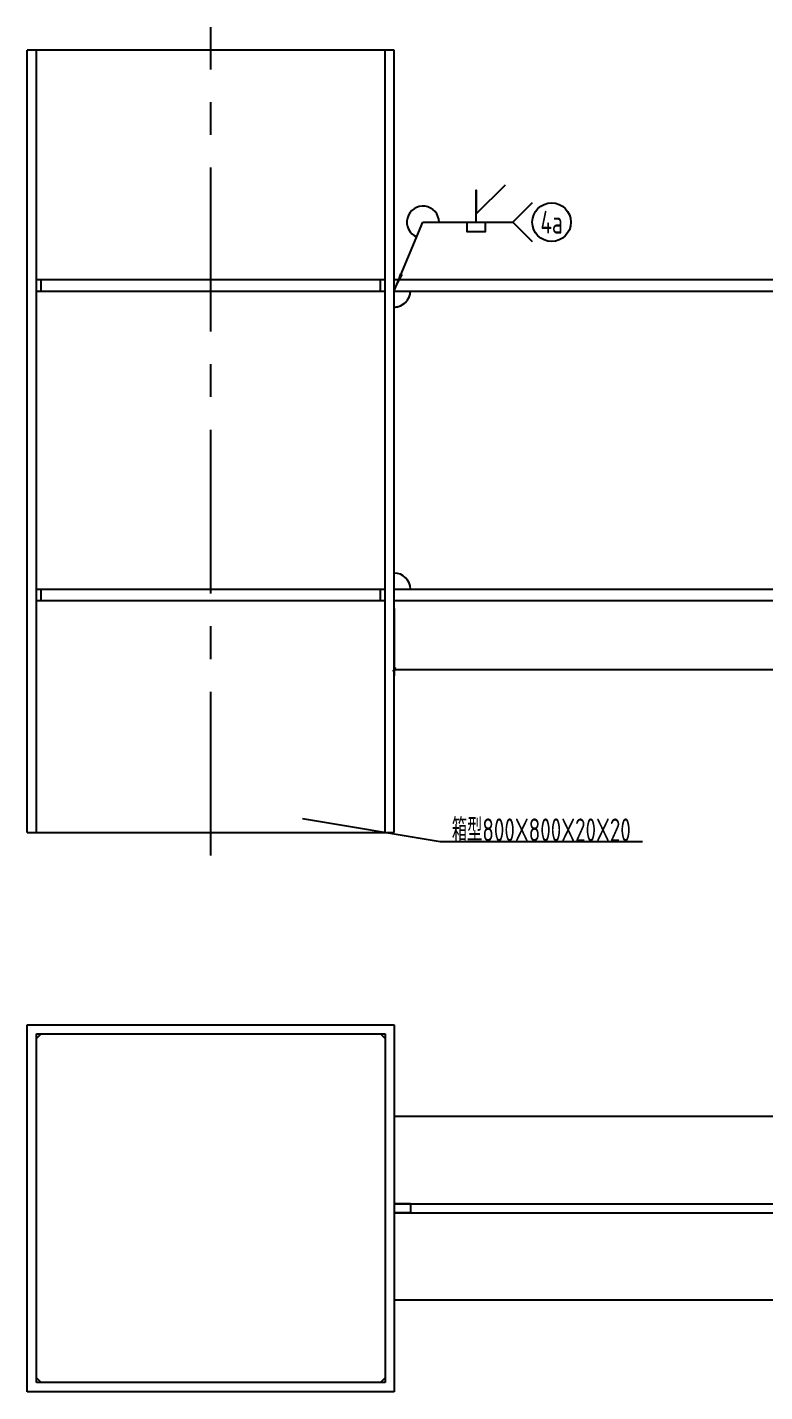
# Model space of a CAD drawing. Extents: x 31132 to 885236, y 345273 to 1212165.
# Drawn here: x 258222 to 263848, y 467137 to 477550 of the extents above; entities that cross this region are included whole.
import ezdxf
from ezdxf.enums import TextEntityAlignment as Align

# ---------------------------------------------------------------- set-up
doc = ezdxf.new("R2010")
doc.units = 0
doc.header["$LTSCALE"] = 1000
for name, pattern in [('CENTER', [2, 1.25, -0.25, 0.25, -0.25]), ('StContinue2d', [0]), ('StDish2d', [60, 30, -30])]:
    doc.linetypes.add(name, pattern=pattern)
doc.layers.get('0').update_dxf_attribs({"linetype": 'CONTINUOUS'})
doc.layers.get('Defpoints').update_dxf_attribs({"linetype": 'CONTINUOUS'})
for name, color, linetype in [('AXIS', 253, 'CENTER'), ('COLUMN', 6, 'CONTINUOUS'), ('DIM', 3, 'CONTINUOUS'), ('TEXT', 7, 'CONTINUOUS')]:
    doc.layers.add(name, color=color, linetype=linetype)
for name, color, linetype, true_color in [('Hide', 3, 'StDish2d', 0x00ff00), ('PlateBeam', 131, 'StContinue2d', 0xaaffff), ('PlateStiff', 103, 'StContinue2d', 0x7ebd8d)]:
    doc.layers.add(name, color=color, linetype=linetype, true_color=true_color)
doc.styles.add('StTextStyle', font='yjkeng.shx', dxfattribs={"width": 0.7, "height": 250, "bigfont": 'yjkchn.shx'})
doc.styles.add('StTextStyleDim', font='yjkeng.shx', dxfattribs={"width": 0.7, "height": 50, "bigfont": 'yjkchn.shx'})
doc.dimstyles.new('StDimStyle', dxfattribs={"dimscale": 100, "dimtxt": 2.5, "dimasz": 1, "dimexe": 2.5, "dimexo": 3, "dimgap": 1, "dimtad": 1, "dimdec": 0, "dimzin": 0, "dimdsep": 46, "dimtxsty": 'StTextStyleDim', "dimblk": 'ARCHTICK', "dimblk1": 'ARCHTICK', "dimblk2": 'ARCHTICK', "dimcen": 0.09, "dimadec": 0, "dimazin": 0, "dimtfac": 1, "dimtdec": 4, "dimtix": 1, "dimtmove": 2, "dimatfit": 3, "dimfxl": 1, "dimtolj": 1, "dimtzin": 0, "dimarcsym": 2})

# ---------------------------------------------------------------- blocks, each defined once
blk = doc.blocks.new('_ArchTick')
at = {"color": 0, "linetype": 'ByBlock', "const_width": 0.5}
blk.add_lwpolyline([(-0.71, -0.71), (0.71, 0.71)], dxfattribs=at)
blk = doc.blocks.new('*D2349')
at = {"layer": 'Defpoints', "color": 0, "transparency": 16777216}
for p in [(261022, 473175), (266937, 473175), (266937, 472650)]:
    blk.add_point(p, dxfattribs=at)
at = {"layer": 'DIM', "color": 0, "lineweight": -2, "transparency": 16777216}
for p, q in [((261022, 473115), (261022, 472600)), ((266937, 473115), (266937, 472600)), ((261022, 472650), (266937, 472650))]:
    blk.add_line(p, q, dxfattribs=at)
at = {"layer": 'DIM', "color": 0, "lineweight": -2, "transparency": 16777216, "xscale": 20, "yscale": 20, "zscale": 20, "rotation": 180}
blk.add_blockref('_ArchTick', (261022, 472650), dxfattribs=at)
at = {"layer": 'DIM', "color": 0, "lineweight": -2, "transparency": 16777216, "xscale": 20, "yscale": 20, "zscale": 20}
blk.add_blockref('_ArchTick', (266937, 472650), dxfattribs=at)
at = {"layer": 'DIM', "color": 0, "transparency": 16777216, "insert": (263980, 472697), "char_height": 50, "attachment_point": 5, "style": 'StTextStyleDim'}
blk.add_mtext('\\A1;5915', dxfattribs=at)
blk = doc.blocks.new('*D2298')
for points in [[(62502.8, 28347.5), (62502.8, 28417.5), (62502.8, 28365.5), (62566.4, 28429.1)], [(62625.2, 28389.9), (62582.8, 28347.5), (62625.2, 28305.1)], [(62324.3, 28197.5), (62386.8, 28347.5)], [(62386.8, 28347.5), (62582.8, 28347.5)], [(62482.8, 28347.5), (62482.8, 28327.5), (62522.8, 28327.5), (62522.8, 28347.5)]]:
    blk.add_lwpolyline(points)
blk.add_lwpolyline([(62324.3, 28197.5, 0, 8, 0), (62339.7, 28234.4, 8, 8, 0)], format="xyseb")
blk.add_circle((62667.2, 28347.5), 42)
blk.add_arc((62386.8, 28347.5), 35, 0, 247.3801)
at = {"style": 'StTextStyle', "width": 0.7}
blk.add_text('4a', height=50, dxfattribs=at).set_placement((62667.2, 28347.5), align=Align.MIDDLE_CENTER)
blk = doc.blocks.new('*D2302')
for points in [[(62124.3, 27047.5), (62424.3, 26997.5)], [(62424.3, 26997.5), (62865.3, 26997.5)]]:
    blk.add_lwpolyline(points)
at = {"style": 'StTextStyle', "width": 0.7}
blk.add_text('箱型800X800X20X20', height=50, dxfattribs=at).set_placement((62644.8, 26997.5), align=Align.CENTER)

msp = doc.modelspace()

# ---------------------------------------------------------------- linework, layer by layer
at = {"layer": 'AXIS'}
msp.add_line((259622.04, 471228.76), (259622.04, 477549.76), dxfattribs=at)
at = {"layer": 'COLUMN'}
for p, q in [((261022.04, 477374.76), (258222.04, 477374.76)), ((258222.04, 471403.76), (258222.04, 477374.76)), ((261022.04, 471403.76), (261022.04, 477374.76)), ((258222.04, 471403.76), (261022.04, 471403.76)), ((258222.04, 469937.26), (261022.04, 469937.26)), ((258222.04, 467137.26), (258222.04, 469937.26)), ((261022.04, 469937.26), (261022.04, 467137.26)), ((258292.04, 467207.26), (258292.04, 469867.26)), ((258292.04, 469867.26), (260952.04, 469867.26)), ((260952.04, 469867.26), (260952.04, 467207.26)), ((261022.04, 467137.26), (258222.04, 467137.26)), ((260952.04, 467207.26), (258292.04, 467207.26))]:
    msp.add_line(p, q, dxfattribs=at)
at = {"layer": 'Hide'}
for p, q in [((258292.04, 471403.76), (258292.04, 477374.76)), ((260952.04, 471403.76), (260952.04, 477374.76)), ((258292.04, 475624.76), (258327.04, 475624.76)), ((258327.04, 475537.26), (258327.04, 475624.76)), ((258327.04, 475624.76), (260917.04, 475624.76)), ((260917.04, 475537.26), (260917.04, 475624.76)), ((260917.04, 475624.76), (260952.04, 475624.76)), ((258292.04, 475537.26), (258327.04, 475537.26)), ((258327.04, 475537.26), (260917.04, 475537.26)), ((260917.04, 475537.26), (260952.04, 475537.26)), ((258292.04, 473262.26), (258327.04, 473262.26)), ((258327.04, 473174.76), (258327.04, 473262.26)), ((258327.04, 473262.26), (260917.04, 473262.26)), ((260917.04, 473174.76), (260917.04, 473262.26)), ((260917.04, 473262.26), (260952.04, 473262.26)), ((258292.04, 473174.76), (258327.04, 473174.76)), ((258327.04, 473174.76), (260917.04, 473174.76)), ((260917.04, 473174.76), (260952.04, 473174.76)), ((261144.54, 468572.26), (267584.54, 468572.26)), ((261144.54, 468572.26), (261144.54, 468502.26)), ((261144.54, 468502.26), (267584.54, 468502.26))]:
    msp.add_line(p, q, dxfattribs=at)
for points in [[(261144.54, 468572.26), (261144.4, 468572.26), (261144.26, 468572.26), (261144.12, 468572.26), (261143.99, 468572.26), (261143.85, 468572.26), (261143.61, 468572.26), (261143.2, 468572.26), (261142.79, 468572.26), (261142.37, 468572.26), (261141.96, 468572.26), (261141.55, 468572.26), (261140.94, 468572.26), (261140.26, 468572.26), (261139.58, 468572.26), (261138.9, 468572.26), (261138.22, 468572.26), (261137.5, 468572.26), (261136.56, 468572.26), (261135.63, 468572.26), (261134.69, 468572.26), (261133.75, 468572.26), (261132.82, 468572.26), (261131.74, 468572.26), (261130.56, 468572.26), (261129.37, 468572.26), (261128.19, 468572.26), (261127, 468572.26), (261125.82, 468572.26), (261124.41, 468572.26), (261123, 468572.26), (261121.58, 468572.26), (261120.16, 468572.26), (261118.75, 468572.26), (261117.26, 468572.26), (261115.62, 468572.26), (261113.99, 468572.26), (261112.36, 468572.26), (261110.73, 468572.26), (261109.1, 468572.26), (261107.32, 468572.26), (261105.5, 468572.26), (261103.67, 468572.26), (261101.85, 468572.26), (261100.02, 468572.26), (261098.17, 468572.26), (261096.18, 468572.26), (261094.18, 468572.26), (261092.18, 468572.26), (261090.18, 468572.26), (261088.19, 468572.26), (261086.12, 468572.26), (261083.97, 468572.26), (261081.83, 468572.26), (261079.69, 468572.26), (261077.54, 468572.26), (261075.4, 468572.26), (261073.15, 468572.26), (261070.89, 468572.26), (261068.63, 468572.26), (261066.36, 468572.26), (261064.1, 468572.26), (261061.81, 468572.26), (261059.46, 468572.26), (261057.11, 468572.26), (261054.75, 468572.26), (261052.4, 468572.26), (261050.05, 468572.26), (261047.65, 468572.26), (261045.24, 468572.26), (261042.82, 468572.26), (261040.41, 468572.26), (261038, 468572.26), (261035.58, 468572.26), (261033.13, 468572.26), (261030.69, 468572.26), (261028.25, 468572.26), (261025.8, 468572.26), (261023.36, 468572.26), (261022.04, 468572.26)], [(261022.04, 468572.26), (261024.48, 468572.26), (261026.93, 468572.26), (261029.37, 468572.26), (261031.82, 468572.26), (261034.26, 468572.26), (261036.69, 468572.26), (261039.11, 468572.26), (261041.52, 468572.26), (261043.94, 468572.26), (261046.35, 468572.26), (261048.76, 468572.26), (261051.13, 468572.26), (261053.48, 468572.26), (261055.84, 468572.26), (261058.19, 468572.26), (261060.54, 468572.26), (261062.88, 468572.26), (261065.14, 468572.26), (261067.4, 468572.26), (261069.67, 468572.26), (261071.93, 468572.26), (261074.19, 468572.26), (261076.39, 468572.26), (261078.53, 468572.26), (261080.67, 468572.26), (261082.82, 468572.26), (261084.96, 468572.26), (261087.1, 468572.26), (261089.11, 468572.26), (261091.1, 468572.26), (261093.1, 468572.26), (261095.1, 468572.26), (261097.1, 468572.26), (261099.03, 468572.26), (261100.86, 468572.26), (261102.69, 468572.26), (261104.51, 468572.26), (261106.34, 468572.26), (261108.16, 468572.26), (261109.85, 468572.26), (261111.48, 468572.26), (261113.11, 468572.26), (261114.74, 468572.26), (261116.37, 468572.26), (261117.98, 468572.26), (261119.4, 468572.26), (261120.81, 468572.26), (261122.23, 468572.26), (261123.65, 468572.26), (261125.07, 468572.26), (261126.36, 468572.26), (261127.55, 468572.26), (261128.73, 468572.26), (261129.92, 468572.26), (261131.1, 468572.26), (261132.29, 468572.26), (261133.25, 468572.26), (261134.18, 468572.26), (261135.12, 468572.26), (261136.06, 468572.26), (261137, 468572.26), (261137.86, 468572.26), (261138.54, 468572.26), (261139.21, 468572.26), (261139.89, 468572.26), (261140.57, 468572.26), (261141.25, 468572.26), (261141.74, 468572.26), (261142.15, 468572.26), (261142.56, 468572.26), (261142.97, 468572.26), (261143.38, 468572.26), (261143.77, 468572.26), (261143.91, 468572.26), (261144.05, 468572.26), (261144.19, 468572.26), (261144.32, 468572.26), (261144.46, 468572.26), (261144.54, 468572.26)], [(261144.54, 468502.26), (261144.4, 468502.26), (261144.26, 468502.26), (261144.12, 468502.26), (261143.99, 468502.26), (261143.85, 468502.26), (261143.61, 468502.26), (261143.2, 468502.26), (261142.79, 468502.26), (261142.37, 468502.26), (261141.96, 468502.26), (261141.55, 468502.26), (261140.94, 468502.26), (261140.26, 468502.26), (261139.58, 468502.26), (261138.9, 468502.26), (261138.22, 468502.26), (261137.5, 468502.26), (261136.56, 468502.26), (261135.63, 468502.26), (261134.69, 468502.26), (261133.75, 468502.26), (261132.82, 468502.26), (261131.74, 468502.26), (261130.56, 468502.26), (261129.37, 468502.26), (261128.19, 468502.26), (261127, 468502.26), (261125.82, 468502.26), (261124.41, 468502.26), (261123, 468502.26), (261121.58, 468502.26), (261120.16, 468502.26), (261118.75, 468502.26), (261117.26, 468502.26), (261115.62, 468502.26), (261113.99, 468502.26), (261112.36, 468502.26), (261110.73, 468502.26), (261109.1, 468502.26), (261107.32, 468502.26), (261105.5, 468502.26), (261103.67, 468502.26), (261101.85, 468502.26), (261100.02, 468502.26), (261098.17, 468502.26), (261096.18, 468502.26), (261094.18, 468502.26), (261092.18, 468502.26), (261090.18, 468502.26), (261088.19, 468502.26), (261086.12, 468502.26), (261083.97, 468502.26), (261081.83, 468502.26), (261079.69, 468502.26), (261077.54, 468502.26), (261075.4, 468502.26), (261073.15, 468502.26), (261070.89, 468502.26), (261068.63, 468502.26), (261066.36, 468502.26), (261064.1, 468502.26), (261061.81, 468502.26), (261059.46, 468502.26), (261057.11, 468502.26), (261054.75, 468502.26), (261052.4, 468502.26), (261050.05, 468502.26), (261047.65, 468502.26), (261045.24, 468502.26), (261042.82, 468502.26), (261040.41, 468502.26), (261038, 468502.26), (261035.58, 468502.26), (261033.13, 468502.26), (261030.69, 468502.26), (261028.25, 468502.26), (261025.8, 468502.26), (261023.36, 468502.26), (261022.04, 468502.26)], [(261022.04, 468502.26), (261024.48, 468502.26), (261026.93, 468502.26), (261029.37, 468502.26), (261031.82, 468502.26), (261034.26, 468502.26), (261036.69, 468502.26), (261039.11, 468502.26), (261041.52, 468502.26), (261043.94, 468502.26), (261046.35, 468502.26), (261048.76, 468502.26), (261051.13, 468502.26), (261053.48, 468502.26), (261055.84, 468502.26), (261058.19, 468502.26), (261060.54, 468502.26), (261062.88, 468502.26), (261065.14, 468502.26), (261067.4, 468502.26), (261069.67, 468502.26), (261071.93, 468502.26), (261074.19, 468502.26), (261076.39, 468502.26), (261078.53, 468502.26), (261080.67, 468502.26), (261082.82, 468502.26), (261084.96, 468502.26), (261087.1, 468502.26), (261089.11, 468502.26), (261091.1, 468502.26), (261093.1, 468502.26), (261095.1, 468502.26), (261097.1, 468502.26), (261099.03, 468502.26), (261100.86, 468502.26), (261102.69, 468502.26), (261104.51, 468502.26), (261106.34, 468502.26), (261108.16, 468502.26), (261109.85, 468502.26), (261111.48, 468502.26), (261113.11, 468502.26), (261114.74, 468502.26), (261116.37, 468502.26), (261117.98, 468502.26), (261119.4, 468502.26), (261120.81, 468502.26), (261122.23, 468502.26), (261123.65, 468502.26), (261125.07, 468502.26), (261126.36, 468502.26), (261127.55, 468502.26), (261128.73, 468502.26), (261129.92, 468502.26), (261131.1, 468502.26), (261132.29, 468502.26), (261133.25, 468502.26), (261134.18, 468502.26), (261135.12, 468502.26), (261136.06, 468502.26), (261137, 468502.26), (261137.86, 468502.26), (261138.54, 468502.26), (261139.21, 468502.26), (261139.89, 468502.26), (261140.57, 468502.26), (261141.25, 468502.26), (261141.74, 468502.26), (261142.15, 468502.26), (261142.56, 468502.26), (261142.97, 468502.26), (261143.38, 468502.26), (261143.77, 468502.26), (261143.91, 468502.26), (261144.05, 468502.26), (261144.19, 468502.26), (261144.32, 468502.26), (261144.46, 468502.26), (261144.54, 468502.26)]]:
    msp.add_lwpolyline(points, dxfattribs=at)
msp.add_arc((261022.04, 475537.26), 122.5, 270, 0, dxfattribs=at)
at = {"layer": 'PlateBeam'}
for p, q in [((261022.04, 475624.76), (267707.04, 475624.76)), ((261022.04, 475537.26), (267707.04, 475537.26)), ((261022.04, 473262.26), (267707.04, 473262.26)), ((261022.04, 473174.76), (267707.04, 473174.76)), ((267707.04, 469237.26), (261022.04, 469237.26)), ((261022.04, 467837.26), (267707.04, 467837.26))]:
    msp.add_line(p, q, dxfattribs=at)
for centre, start, end in [((261022.04, 475537.26), 270, 0), ((261022.04, 473262.26), 0, 90)]:
    msp.add_arc(centre, 122.5, start, end, dxfattribs=at)
at = {"layer": 'PlateStiff'}
for p, q in [((258327.04, 469867.26), (258292.04, 469832.26)), ((260952.04, 469832.26), (260917.04, 469867.26)), ((258292.04, 467242.26), (258327.04, 467207.26)), ((260917.04, 467207.26), (260952.04, 467242.26))]:
    msp.add_line(p, q, dxfattribs=at)

# ---------------------------------------------------------------- block references
at = {"layer": 'DIM', "xscale": 3.5, "yscale": 3.5, "zscale": 3.5}
msp.add_blockref('*D2298', (42887.03, 376846.07), dxfattribs=at)
at = {"layer": 'TEXT', "xscale": 3.5, "yscale": 3.5, "zscale": 3.5}
msp.add_blockref('*D2302', (42887.03, 376846.07), dxfattribs=at)

# ---------------------------------------------------------------- dimensions: what is measured, and where the dimension line sits
at = {"layer": 'DIM'}
dim = msp.add_aligned_dim(p1=(261022.04, 473174.76), p2=(266937.04, 473174.76), distance=-525, dimstyle='StDimStyle', override={"dimscale": 20}, dxfattribs=at)
dim.commit()
dim.dimension.update_dxf_attribs({"geometry": '*D2349', "text_midpoint": (263979.54, 472697.14)})

doc.saveas('drawing.dxf')
